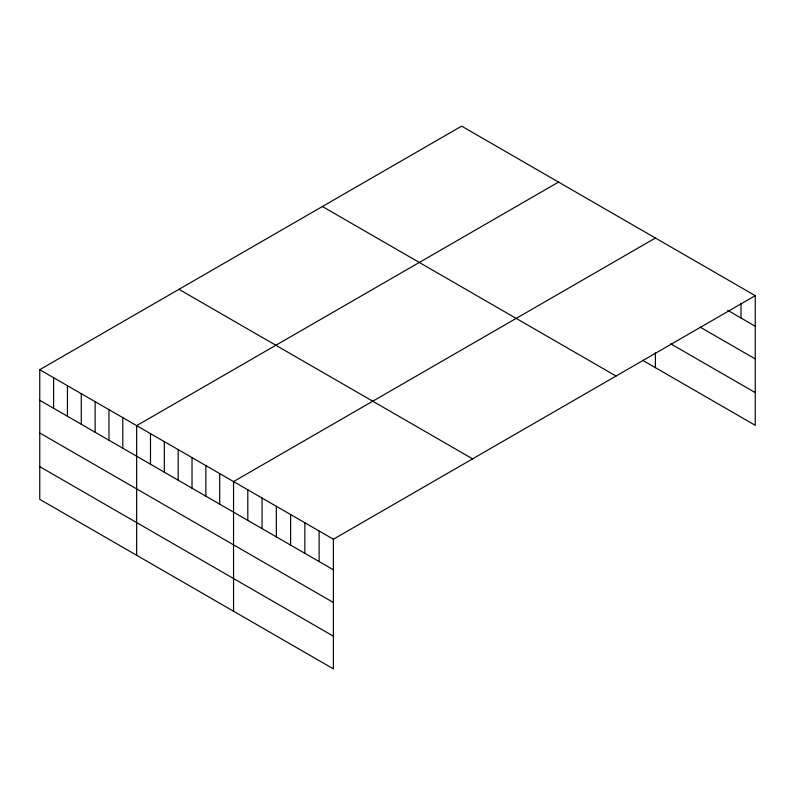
<?xml version="1.0" encoding="UTF-8"?>
<svg xmlns="http://www.w3.org/2000/svg" width="795" height="795" viewBox="0 0 795 795"><rect width="100%" height="100%" fill="white"/><g stroke="black" fill="none" stroke-linecap="round" stroke-linejoin="round"><path stroke-width="1.19" d="M755.25 295.661L333.383 539.229L333.383 668.863L39.75 499.34L39.75 369.695L461.617 126.137L755.25 295.661L755.25 425.305L642.638 360.284M558.517 182.085L136.651 425.643L136.651 555.278M655.418 238.023L233.551 481.581L233.551 611.226M727.743 310.358L755.25 326.238M700.236 327.172L755.25 358.933M670.692 343.798L755.25 392.611M322.402 206.511L616.036 376.045M178.964 289.32L472.598 458.854M39.75 369.695L333.383 539.229M39.75 400.273L333.383 569.796M39.75 432.967L333.383 602.491M39.75 466.645L333.383 636.169M740.99 303.332L740.99 318.01M655.418 352.483L655.418 367.668M319.123 530.99L319.123 561.568M304.863 522.762L304.863 553.33M290.602 514.524L290.602 545.102M276.332 506.286L276.332 536.864M262.072 498.058L262.072 528.625M247.811 489.819L247.811 520.397M219.708 473.591L219.708 504.169M205.865 465.602L205.865 496.179M192.022 457.612L192.022 488.18M178.179 449.622L178.179 480.19M164.336 441.623L164.336 472.2M150.494 433.633L150.494 464.21M122.808 417.653L122.808 448.221M108.965 409.654L108.965 440.231M95.122 401.664L95.122 432.241M81.279 393.674L81.279 424.252M67.436 385.684L67.436 416.252M53.593 377.685L53.593 408.262"/></g></svg>
